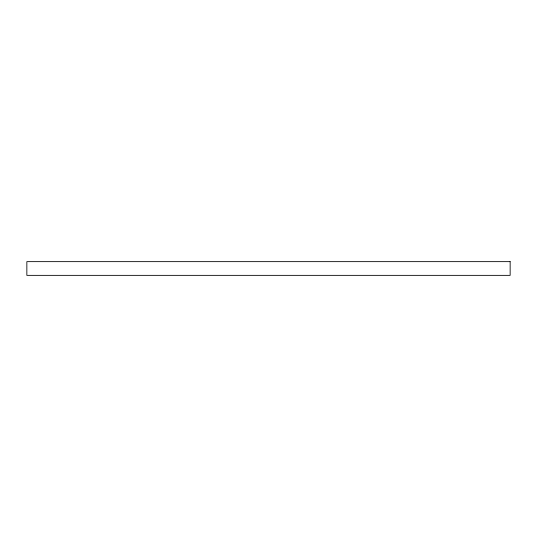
<?xml version="1.0" encoding="UTF-8"?>
<svg xmlns="http://www.w3.org/2000/svg" width="537" height="537" viewBox="0 0 537 537"><rect width="100%" height="100%" fill="white"/><g stroke="black" fill="none" stroke-linecap="round" stroke-linejoin="round"><path stroke-width="0.81" d="M510.15 261.64L26.85 261.64L26.85 275.36L510.15 275.36L510.15 261.64"/></g></svg>
